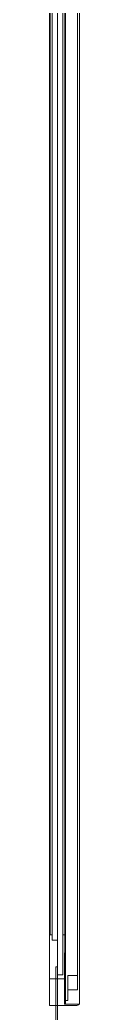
# Model space of a CAD drawing. Header units: inches. Extents: x 240 to 1407, y -538 to -118.
# Drawn here: x 408.5 to 410.7, y -415 to -340.9 of the extents above; entities that cross this region are included whole.
import ezdxf

# ---------------------------------------------------------------- set-up
doc = ezdxf.new("R2010")
doc.units = ezdxf.units.IN
doc.header["$LTSCALE"] = 1.21
doc.header["$MEASUREMENT"] = 0
doc.layers.get('0').update_dxf_attribs({"linetype": 'CONTINUOUS'})
doc.layers.add('BL', color=7, linetype='CONTINUOUS')

msp = doc.modelspace()

# ---------------------------------------------------------------- linework, layer by layer
at = {"linetype": 'ByBlock', "lineweight": 5}
for p, q in [((408.481, -311.958), (408.481, -414.458)), ((409.691, -313.588), (409.691, -408.835)), ((409.691, -408.835), (409.671, -412.189)), ((409.671, -412.189), (409.671, -414.358)), ((409.861, -412.239), (409.861, -414.081)), ((409.861, -412.239), (410.581, -412.239)), ((409.611, -412.488), (408.481, -412.488)), ((410.581, -413.289), (409.861, -413.289)), ((408.481, -414.458), (410.531, -414.458)), ((410.704, -414.358), (409.611, -414.358)), ((409.671, -414.081), (409.861, -414.081)), ((410.731, -413.812), (410.731, -414.258))]:
    msp.add_line(p, q, dxfattribs=at)
at = {"color": 5, "linetype": 'ByBlock', "lineweight": 5}
for p, q in [((409.631, -313.588), (409.631, -408.835)), ((409.631, -408.831), (409.611, -412.185)), ((409.611, -412.189), (409.611, -414.358))]:
    msp.add_line(p, q, dxfattribs=at)
at = {"color": 30, "lineweight": 5}
for p, q in [((408.951, -440.728), (408.951, -411.588)), ((408.951, -411.588), (409.081, -411.588)), ((409.081, -411.588), (409.081, -440.728))]:
    msp.add_line(p, q, dxfattribs=at)
at = {"color": 6, "lineweight": 5}
for points in [[(408.531, -313.888), (408.681, -313.888), (408.681, -409.188), (408.531, -409.188)], [(409.481, -313.888), (409.631, -313.888), (409.631, -409.188), (409.481, -409.188)]]:
    msp.add_lwpolyline(points, close=True, dxfattribs=at)
at = {"color": 4, "lineweight": 5}
for points in [[(408.681, -409.588), (409.081, -409.588), (409.081, -313.688), (408.681, -313.688)], [(409.081, -412.188), (409.481, -412.188), (409.481, -313.688), (409.081, -313.688)]]:
    msp.add_lwpolyline(points, close=True, dxfattribs=at)
at = {"linetype": 'ByBlock', "lineweight": 5}
msp.add_arc((410.531, -414.258), 0.2, 270, 0, dxfattribs=at)
at = {"layer": 'BL', "color": 4, "lineweight": 5}
for p, q in [((410.581, -312.108), (410.581, -413.289)), ((410.731, -312.158), (410.731, -413.812))]:
    msp.add_line(p, q, dxfattribs=at)

doc.saveas('drawing.dxf')
